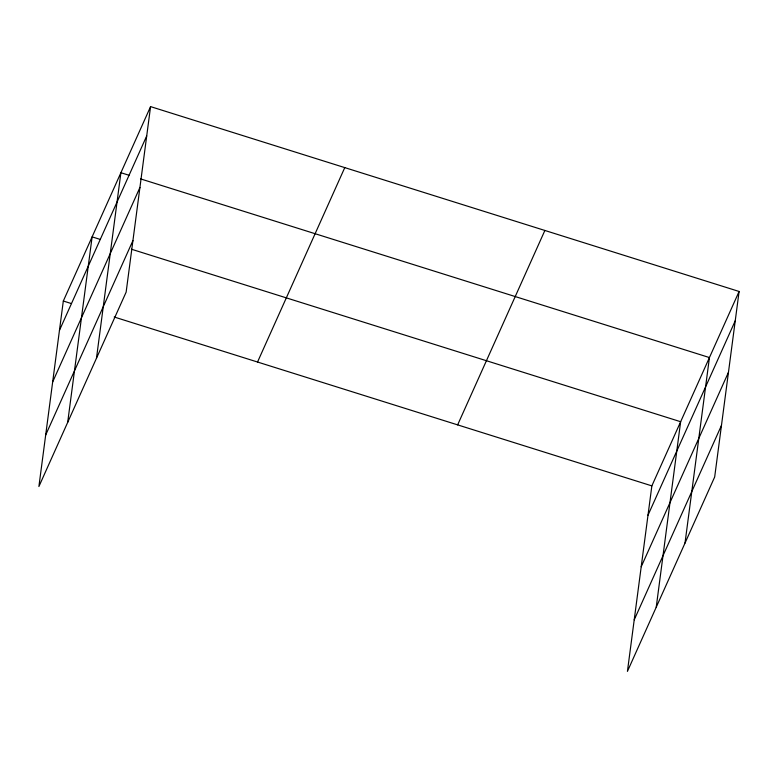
<?xml version="1.0" encoding="UTF-8"?>
<svg xmlns="http://www.w3.org/2000/svg" width="778" height="778" viewBox="0 0 778 778"><rect width="100%" height="100%" fill="white"/><g stroke="black" fill="none" stroke-linecap="round" stroke-linejoin="round"><path stroke-width="1.17" d="M150.572 106.615L63.319 301.028L38.9 486.532L126.143 292.12L150.572 106.615L739.1 291.468L714.681 476.972L627.428 671.385L651.857 485.88L739.1 291.468M67.686 422.376L92.115 236.872L100.206 239.41M96.482 358.22L120.901 172.716L128.992 175.254M656.224 607.229L680.643 421.725L131.424 249.213M685.01 543.073L709.439 357.559L140.555 178.882M59.459 330.358L146.702 135.946M52.68 381.891L139.923 187.479M45.688 434.999L132.931 240.587M257.537 362.023L344.78 167.61M457.639 424.876L544.882 230.463M647.996 515.211L735.239 320.799M641.208 566.744L728.451 372.331M634.216 619.852L721.459 425.44M63.319 301.028L71.411 303.566M114.191 317.006L651.857 485.88"/></g></svg>
